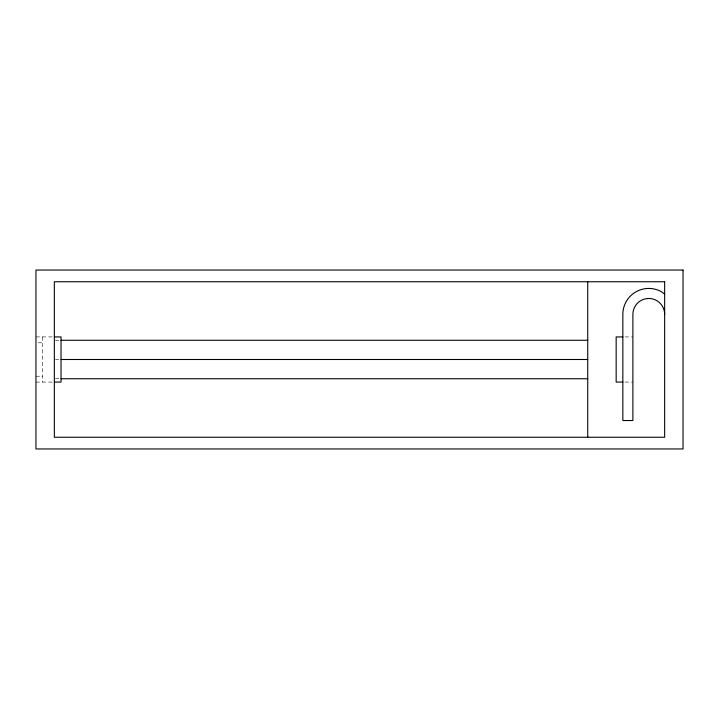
<?xml version="1.0" encoding="UTF-8"?>
<svg xmlns="http://www.w3.org/2000/svg" width="719" height="719" viewBox="0 0 719 719"><rect width="100%" height="100%" fill="white"/><g stroke="black" fill="none" stroke-linecap="round" stroke-linejoin="round"><path stroke-width="0.54" stroke-dasharray="3.6 2.7" d="M35.95 336.923L53.278 336.923M625.081 336.923L632.891 336.923M55.462 340.267L58.832 340.267M38.179 342.783L42.637 342.783M55.462 359.5L58.832 359.5M35.95 376.217L42.637 376.217M55.462 378.733L58.832 378.733M35.95 382.077L53.278 382.077M625.081 382.077L632.891 382.077M42.637 336.923L42.637 382.077"/><path stroke-width="1.08" d="M54.347 336.923L61.034 336.923L61.034 382.077L54.347 382.077M622.852 336.923L616.165 336.923L616.165 382.077L622.852 382.077M61.079 340.267L587.738 340.267M61.079 359.5L587.738 359.5M61.079 378.733L587.738 378.733M664.653 294.152L661.732 291.905A25.92 25.92 0 0 0 622.852 314.356L622.852 420.534L632.891 420.534L632.891 314.356A15.881 15.881 0 0 1 648.772 298.466A15.881 15.881 0 0 1 664.653 314.356M587.738 281.749L587.738 437.251M683.05 270.047L35.95 270.047L35.95 448.953L683.05 448.953L683.05 270.047M664.653 281.749L54.347 281.749L54.347 437.251L664.653 437.251L664.653 281.749"/></g></svg>
